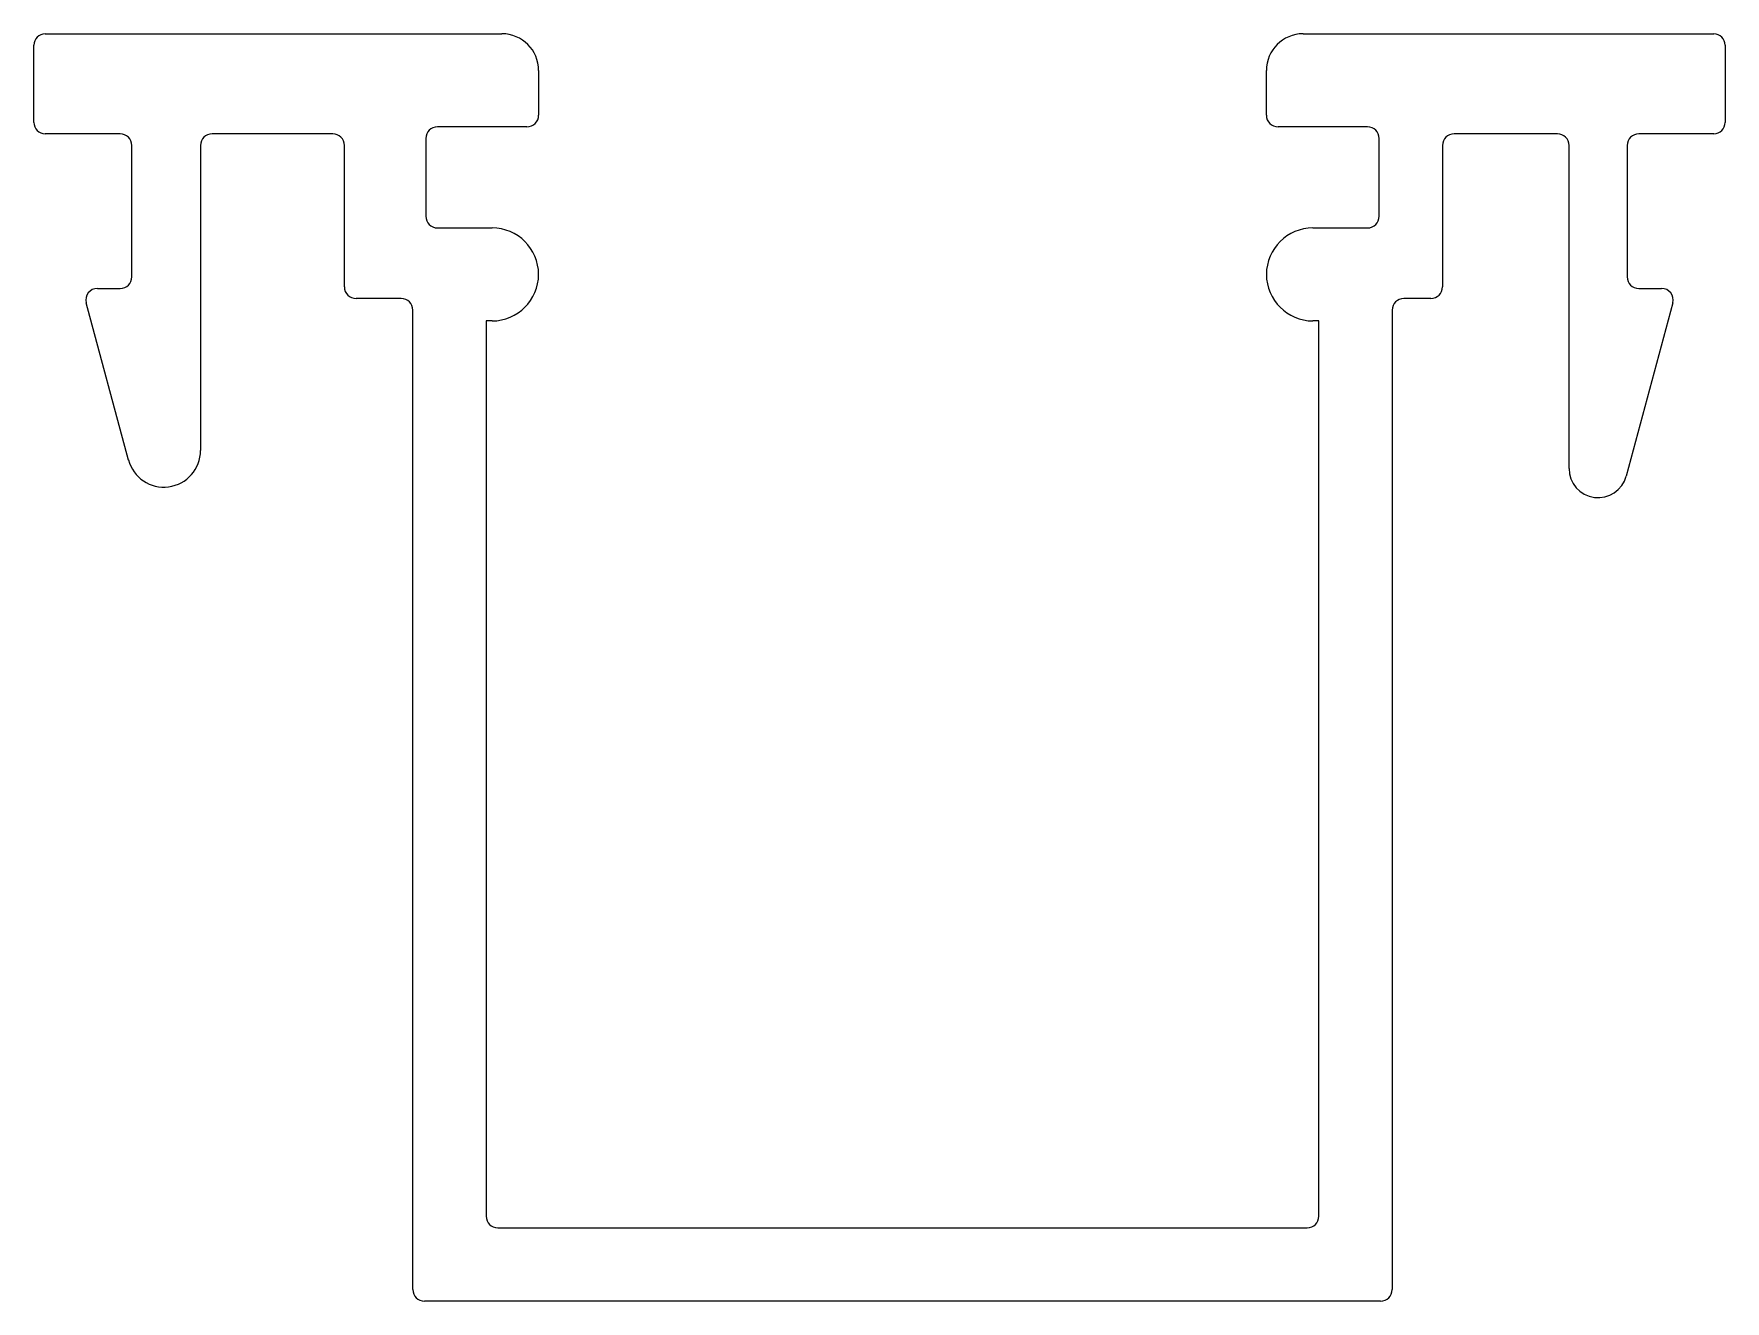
# Model space of a CAD drawing. Extents: x -18.5 to 18.5, y 39.3 to 66.9.
import ezdxf

# ---------------------------------------------------------------- set-up
doc = ezdxf.new("R2010")
doc.units = 0
doc.layers.get('0').update_dxf_attribs({"linetype": 'CONTINUOUS'})

msp = doc.modelspace()

# ---------------------------------------------------------------- linework, layer by layer
for p, q in [((-18.202, 66.919), (-8.238, 66.919)), ((9.242, 66.919), (10.858, 66.919)), ((10.858, 66.919), (18.202, 66.919)), ((-18.452, 64.987), (-18.452, 66.669)), ((18.452, 66.669), (18.452, 64.987)), ((-7.438, 66.119), (-7.438, 65.143)), ((8.442, 65.143), (8.442, 66.119)), ((-16.569, 64.737), (-18.202, 64.737)), ((-11.93, 64.737), (-14.561, 64.737)), ((-9.9, 64.635), (-9.9, 62.937)), ((-7.692, 64.889), (-9.646, 64.889)), ((10.649, 64.889), (8.696, 64.889)), ((10.903, 62.937), (10.903, 64.635)), ((14.153, 64.737), (12.537, 64.737)), ((14.791, 64.737), (14.153, 64.737)), ((18.202, 64.737), (16.569, 64.737)), ((-16.315, 61.612), (-16.315, 64.483)), ((-14.815, 64.483), (-14.815, 57.826)), ((-11.676, 61.397), (-11.676, 64.483)), ((12.283, 64.483), (12.283, 62.429)), ((15.045, 62.429), (15.045, 64.483)), ((16.315, 64.483), (16.315, 61.612)), ((-9.646, 62.683), (-8.453, 62.683)), ((9.457, 62.683), (10.649, 62.683)), ((12.283, 62.429), (12.283, 61.397)), ((15.045, 57.431), (15.045, 62.429)), ((-17.065, 61.362), (-16.565, 61.362)), ((16.565, 61.362), (17.065, 61.362)), ((-16.388, 57.618), (-17.307, 61.047)), ((-10.437, 61.143), (-11.422, 61.143)), ((12.029, 61.143), (11.441, 61.143)), ((17.307, 61.047), (16.294, 57.266)), ((-10.183, 39.515), (-10.183, 60.889)), ((-8.453, 60.653), (-8.583, 60.653)), ((-8.583, 60.653), (-8.583, 41.115)), ((9.587, 60.653), (9.457, 60.653)), ((9.587, 52.114), (9.587, 60.653)), ((11.187, 60.889), (11.187, 39.515)), ((9.587, 49.407), (9.587, 52.114)), ((9.587, 41.115), (9.587, 49.407)), ((-8.329, 40.861), (9.333, 40.861)), ((10.933, 39.261), (-9.929, 39.261))]:
    msp.add_line(p, q)
for centre, radius, start, end in [((-18.202, 66.669), 0.25, 90, 180), ((-8.238, 66.119), 0.8, 0, 90), ((9.242, 66.119), 0.8, 90, 180), ((18.202, 66.669), 0.25, 360, 90), ((-18.202, 64.987), 0.25, 180, 270), ((-7.692, 65.143), 0.254, 270, 0), ((8.696, 65.143), 0.254, 180, 270), ((18.202, 64.987), 0.25, 270, 0), ((-16.569, 64.483), 0.254, 360, 90), ((-14.561, 64.483), 0.254, 90, 180), ((-11.93, 64.483), 0.254, 0, 90), ((-9.646, 64.635), 0.254, 90, 180), ((10.649, 64.635), 0.254, 0, 90), ((12.537, 64.483), 0.254, 90, 180), ((14.791, 64.483), 0.254, 0, 90), ((16.569, 64.483), 0.254, 90, 180), ((-9.646, 62.937), 0.254, 180, 270), ((10.649, 62.937), 0.254, 270, 360), ((-8.453, 61.668), 1.015, 0, 90), ((9.457, 61.668), 1.015, 90, 180), ((-8.453, 61.668), 1.015, 270, 0), ((9.457, 61.668), 1.015, 180, 270), ((-17.065, 61.112), 0.25, 90, 195), ((-16.565, 61.612), 0.25, 270, 0), ((-11.422, 61.397), 0.254, 180, 270), ((12.029, 61.397), 0.254, 270, 0), ((16.565, 61.612), 0.25, 180, 270), ((17.065, 61.112), 0.25, 345, 90), ((-10.437, 60.889), 0.254, 0, 90), ((11.441, 60.889), 0.254, 90, 180), ((-15.615, 57.826), 0.8, 195, 0), ((15.68, 57.431), 0.635, 180, 345), ((-8.329, 41.115), 0.254, 180, 270), ((9.333, 41.115), 0.254, 270, 360), ((-9.929, 39.515), 0.254, 180, 270), ((10.933, 39.515), 0.254, 270, 0)]:
    msp.add_arc(centre, radius, start, end)

doc.saveas('drawing.dxf')
